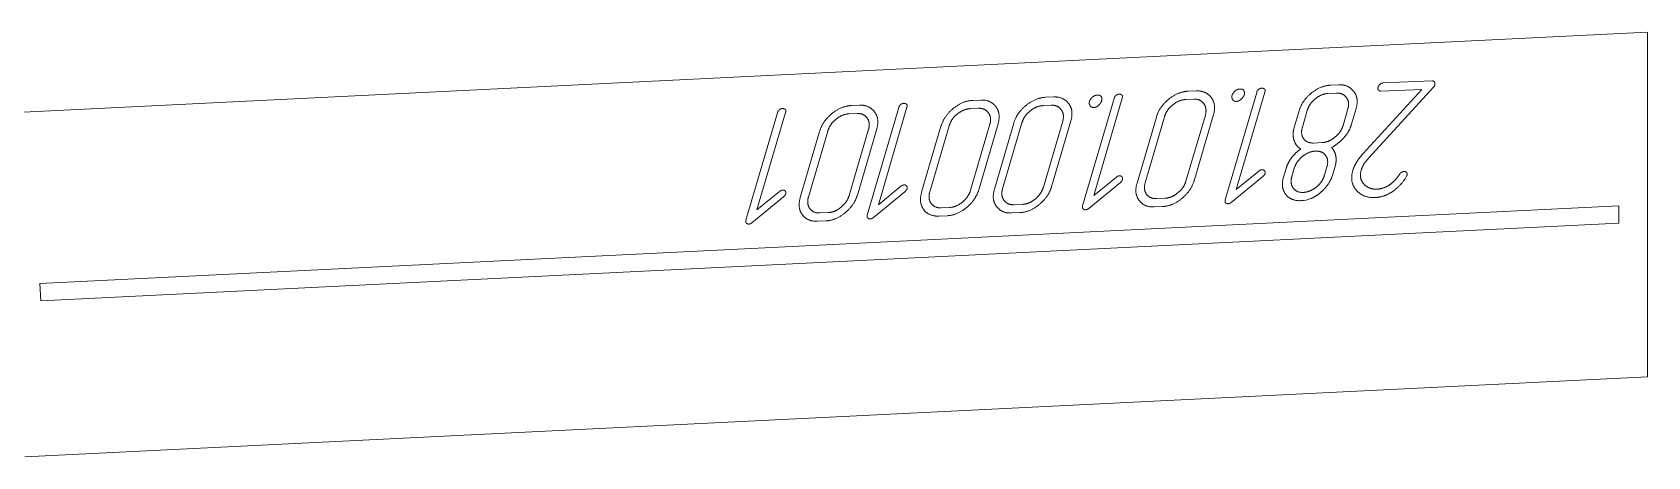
# Model space of a CAD drawing. Header units: millimetres. Extents: x 0 to 859, y 0 to 2520.
# Drawn here: x 577.2 to 858.7, y 2.6 to 76.6 of the extents above; entities that cross this region are included whole.
import ezdxf

# ---------------------------------------------------------------- set-up
doc = ezdxf.new("R2010")
doc.units = ezdxf.units.MM
doc.linetypes.add('K5LT_BASIC', pattern=[0])
doc.layers.add('Engraving', color=7, linetype='Continuous')

msp = doc.modelspace()

# ---------------------------------------------------------------- linework, layer by layer
at = {"color": 143, "linetype": 'K5LT_BASIC', "lineweight": 15, "true_color": 0x33acca}
for p, q in [((574.42, 62.56), (858.68, 76.55)), ((858.68, 76.55), (858.68, 43.51)), ((858.68, 43.51), (858.68, 16.48)), ((858.68, 16.48), (575.82, 2.56))]:
    msp.add_line(p, q, dxfattribs=at)
at = {"layer": 'Engraving', "color": 143, "linetype": 'K5LT_BASIC', "lineweight": 15, "true_color": 0x33acca}
for p, q in [((821.1, 68.08), (812.61, 67.72)), ((755.17, 65.28), (753.75, 65.22)), ((765.69, 65.02), (760.2, 46.29)), ((762.13, 48.08), (767.11, 65.08)), ((779.59, 64.89), (778.17, 64.83)), ((780.01, 66.34), (778.59, 66.28)), ((790.54, 66.07), (785.05, 47.35)), ((786.98, 49.14), (791.96, 66.13)), ((804.44, 65.95), (803.02, 65.89)), ((804.86, 67.39), (803.44, 67.33)), ((819.34, 66.58), (809.11, 55.44)), ((810.07, 54.69), (821.37, 66.99)), ((812.19, 66.28), (819.34, 66.58)), ((707.01, 62.52), (701.52, 43.79)), ((703.45, 45.58), (708.43, 62.58)), ((720.91, 62.4), (719.49, 62.34)), ((721.33, 63.84), (719.91, 63.78)), ((728.15, 63.42), (722.67, 44.69)), ((724.6, 46.48), (729.58, 63.48)), ((742.05, 63.3), (740.63, 63.24)), ((742.48, 64.74), (741.06, 64.68)), ((754.74, 63.84), (753.32, 63.77)), ((778.21, 50.61), (781.59, 62.13)), ((779.63, 50.67), (783.01, 62.2)), ((797.92, 62.83), (797.07, 59.95)), ((799.34, 62.89), (798.5, 60.01)), ((805.59, 60.31), (806.43, 63.19)), ((807.01, 60.37), (807.86, 63.25)), ((714.37, 59.27), (710.99, 47.75)), ((715.79, 59.33), (712.41, 47.81)), ((719.52, 48.12), (722.9, 59.64)), ((720.95, 48.17), (724.32, 59.7)), ((735.52, 60.17), (732.14, 48.65)), ((736.94, 60.23), (733.56, 48.71)), ((740.67, 49.02), (744.05, 60.54)), ((742.09, 49.07), (745.47, 60.6)), ((748.2, 60.71), (744.83, 49.19)), ((749.63, 60.77), (746.25, 49.25)), ((753.36, 49.56), (756.74, 61.08)), ((754.78, 49.61), (758.16, 61.14)), ((773.05, 61.77), (769.68, 50.25)), ((774.47, 61.83), (771.1, 50.31)), ((800.49, 57.25), (801.91, 57.32)), ((809.24, 53.6), (809.6, 54.11)), ((809.6, 54.11), (810.07, 54.69)), ((766.08, 51.31), (762.13, 48.08)), ((786.11, 46.89), (791.63, 51.4)), ((790.93, 52.36), (786.98, 49.14)), ((795.11, 50.88), (795.05, 50.42)), ((795.24, 51.32), (795.11, 50.88)), ((795.67, 52.79), (795.24, 51.32)), ((797.1, 52.85), (796.67, 51.39)), ((802.35, 51.63), (802.78, 53.1)), ((803.76, 51.67), (804.19, 53.15)), ((816.62, 51.35), (816.73, 51.61)), ((707.39, 48.81), (703.45, 45.58)), ((723.73, 44.24), (729.24, 48.74)), ((728.54, 49.71), (724.6, 46.48)), ((761.26, 45.84), (766.78, 50.34)), ((795.05, 50.42), (795.04, 49.66)), ((853.68, 46.27), (578.49, 32.73)), ((702.58, 43.34), (708.09, 47.84)), ((714.42, 45.05), (715.84, 45.11)), ((735.57, 45.95), (736.99, 46.01)), ((747.84, 45.05), (749.26, 45.11)), ((748.26, 46.49), (749.68, 46.55)), ((772.68, 46.11), (774.1, 46.17)), ((773.11, 47.55), (774.53, 47.61)), ((798.25, 47.2), (798.7, 47.22)), ((798.7, 47.22), (799.17, 47.31)), ((799.17, 47.31), (799.99, 47.56)), ((853.68, 46.27), (853.68, 43.27)), ((578.63, 29.73), (853.68, 43.27)), ((714, 43.61), (715.42, 43.67)), ((735.15, 44.51), (736.57, 44.57)), ((578.49, 32.73), (578.63, 29.73))]:
    msp.add_line(p, q, dxfattribs=at)
for points in [[(812.61, 67.72), (812.27, 67.71), (812.02, 67.47)], [(821.53, 67.87), (821.35, 68.09), (821.1, 68.08)], [(821.57, 67.34), (821.65, 67.64), (821.53, 67.87)], [(753.75, 65.22), (751.97, 65.14), (750.35, 63.81)], [(757.75, 64.15), (756.8, 65.35), (755.17, 65.28)], [(761.88, 65.22), (761.5, 64.86), (761.39, 64.48)], [(762.77, 65.6), (762.26, 65.58), (761.88, 65.22)], [(763.46, 65.33), (763.27, 65.62), (762.77, 65.6)], [(763.52, 64.57), (763.64, 65), (763.46, 65.33)], [(766.05, 65.57), (765.79, 65.36), (765.69, 65.02)], [(766.61, 65.77), (766.3, 65.75), (766.05, 65.57)], [(767.06, 65.61), (766.74, 65.77), (766.61, 65.77)], [(767.11, 65.08), (767.22, 65.45), (767.06, 65.61)], [(775.2, 64.87), (773.57, 63.54), (773.05, 61.77)], [(778.59, 66.28), (776.82, 66.2), (775.2, 64.87)], [(778.17, 64.83), (777.02, 64.78), (775.93, 63.93)], [(781.32, 64.12), (780.71, 64.94), (779.59, 64.89)], [(782.59, 65.21), (781.65, 66.4), (780.01, 66.34)], [(783.01, 62.2), (783.54, 64.01), (782.59, 65.21)], [(786.24, 65.53), (786.12, 65.14), (786.36, 64.81)], [(786.73, 66.28), (786.35, 65.92), (786.24, 65.53)], [(786.36, 64.81), (786.6, 64.48), (786.98, 64.5)], [(787.62, 66.66), (787.11, 66.64), (786.73, 66.28)], [(786.98, 64.5), (787.51, 64.52), (787.9, 64.95)], [(788.31, 66.39), (788.11, 66.68), (787.62, 66.66)], [(787.9, 64.95), (788.29, 65.38), (788.37, 65.62)], [(788.37, 65.62), (788.49, 66.06), (788.31, 66.39)], [(790.9, 66.63), (790.64, 66.42), (790.54, 66.07)], [(791.46, 66.82), (791.15, 66.81), (790.9, 66.63)], [(791.91, 66.67), (791.59, 66.83), (791.46, 66.82)], [(791.96, 66.13), (792.07, 66.51), (791.91, 66.67)], [(800.06, 65.94), (798.44, 64.63), (797.92, 62.83)], [(800.76, 64.97), (799.69, 64.1), (799.34, 62.89)], [(803.44, 67.33), (801.67, 67.26), (800.06, 65.94)], [(803.02, 65.89), (801.83, 65.84), (800.76, 64.97)], [(806.17, 65.18), (805.56, 66), (804.44, 65.95)], [(807.44, 66.27), (806.5, 67.46), (804.86, 67.39)], [(806.43, 63.19), (806.78, 64.36), (806.17, 65.18)], [(807.86, 63.25), (808.39, 65.07), (807.44, 66.27)], [(811.69, 66.97), (811.61, 66.71), (811.77, 66.49)], [(812.02, 67.47), (811.76, 67.23), (811.69, 66.97)], [(811.77, 66.49), (811.93, 66.27), (812.19, 66.28)], [(821.37, 66.99), (821.51, 67.13), (821.57, 67.34)], [(707.37, 63.07), (707.11, 62.86), (707.01, 62.52)], [(707.93, 63.27), (707.62, 63.26), (707.37, 63.07)], [(708.38, 63.12), (708.06, 63.27), (707.93, 63.27)], [(708.43, 62.58), (708.54, 62.95), (708.38, 63.12)], [(716.51, 62.37), (714.89, 61.05), (714.37, 59.27)], [(719.91, 63.78), (718.13, 63.7), (716.51, 62.37)], [(719.49, 62.34), (718.34, 62.29), (717.25, 61.43)], [(722.64, 61.62), (722.03, 62.44), (720.91, 62.4)], [(723.91, 62.71), (722.96, 63.91), (721.33, 63.84)], [(724.32, 59.7), (724.86, 61.51), (723.91, 62.71)], [(728.51, 63.97), (728.26, 63.76), (728.15, 63.42)], [(729.08, 64.17), (728.76, 64.16), (728.51, 63.97)], [(729.52, 64.02), (729.21, 64.17), (729.08, 64.17)], [(729.58, 63.48), (729.69, 63.85), (729.52, 64.02)], [(737.66, 63.27), (736.04, 61.95), (735.52, 60.17)], [(738.39, 62.33), (737.3, 61.47), (736.94, 60.23)], [(741.06, 64.68), (739.28, 64.6), (737.66, 63.27)], [(740.63, 63.24), (739.48, 63.19), (738.39, 62.33)], [(743.78, 62.52), (743.18, 63.34), (742.05, 63.3)], [(745.06, 63.61), (744.11, 64.81), (742.48, 64.74)], [(744.05, 60.54), (744.39, 61.7), (743.78, 62.52)], [(745.47, 60.6), (746, 62.41), (745.06, 63.61)], [(750.35, 63.81), (748.72, 62.49), (748.2, 60.71)], [(751.08, 62.87), (749.99, 62.01), (749.63, 60.77)], [(753.32, 63.77), (752.17, 63.73), (751.08, 62.87)], [(756.47, 63.06), (755.86, 63.88), (754.74, 63.84)], [(756.74, 61.08), (757.08, 62.24), (756.47, 63.06)], [(758.16, 61.14), (758.69, 62.95), (757.75, 64.15)], [(761.39, 64.48), (761.27, 64.09), (761.51, 63.76)], [(761.51, 63.76), (761.75, 63.42), (762.14, 63.44)], [(762.14, 63.44), (762.66, 63.46), (763.05, 63.89)], [(763.05, 63.89), (763.45, 64.32), (763.52, 64.57)], [(775.93, 63.93), (774.84, 63.07), (774.47, 61.83)], [(781.59, 62.13), (781.93, 63.3), (781.32, 64.12)], [(717.25, 61.43), (716.15, 60.57), (715.79, 59.33)], [(722.9, 59.64), (723.24, 60.8), (722.64, 61.62)], [(797.07, 59.95), (796.72, 58.74), (797.06, 57.69)], [(798.5, 60.01), (798.15, 58.82), (798.71, 58.01)], [(804.16, 58.24), (805.24, 59.12), (805.59, 60.31)], [(805.8, 58.23), (806.69, 59.27), (807.01, 60.37)], [(797.06, 57.69), (797.41, 56.65), (798.23, 56.21)], [(798.71, 58.01), (799.28, 57.2), (800.49, 57.25)], [(801.91, 57.32), (803.09, 57.37), (804.16, 58.24)], [(803.6, 56.45), (804.9, 57.2), (805.8, 58.23)], [(804.32, 55.02), (804.15, 55.87), (803.6, 56.45)], [(796.61, 54.67), (795.98, 53.84), (795.67, 52.79)], [(798.23, 56.21), (797.24, 55.5), (796.61, 54.67)], [(798.55, 54.94), (797.46, 54.08), (797.1, 52.85)], [(800.79, 55.84), (799.64, 55.79), (798.55, 54.94)], [(802.55, 55.09), (801.97, 55.89), (800.79, 55.84)], [(802.78, 53.1), (803.13, 54.29), (802.55, 55.09)], [(804.19, 53.15), (804.5, 54.17), (804.32, 55.02)], [(807.91, 53.85), (807.5, 53.17), (807.29, 52.46)], [(809.11, 55.44), (808.32, 54.54), (807.91, 53.85)], [(808.76, 52.53), (808.92, 53.07), (809.24, 53.6)], [(766.62, 51.54), (766.36, 51.53), (766.08, 51.31)], [(767.07, 51.35), (766.92, 51.55), (766.62, 51.54)], [(766.78, 50.34), (767.1, 50.72), (767.13, 50.84)], [(767.13, 50.84), (767.22, 51.14), (767.07, 51.35)], [(791.47, 52.6), (791.2, 52.59), (790.93, 52.36)], [(791.92, 52.4), (791.77, 52.61), (791.47, 52.6)], [(791.63, 51.4), (791.95, 51.78), (791.98, 51.9)], [(791.98, 51.9), (792.07, 52.2), (791.92, 52.4)], [(796.67, 51.39), (796.32, 50.19), (796.9, 49.39)], [(800.91, 49.55), (801.99, 50.42), (802.35, 51.63)], [(801.63, 48.57), (803.28, 50.01), (803.76, 51.67)], [(807.29, 52.46), (806.69, 50.4), (807.93, 48.99)], [(809.2, 50.11), (808.33, 51.07), (808.76, 52.53)], [(815.42, 51.78), (814.51, 50.42), (813.5, 49.83)], [(813.98, 48.64), (815.5, 49.57), (816.62, 51.35)], [(815.77, 52.14), (815.58, 52.02), (815.42, 51.78)], [(816.2, 52.29), (815.95, 52.23), (815.77, 52.14)], [(816.66, 52.11), (816.5, 52.3), (816.2, 52.29)], [(816.73, 51.61), (816.83, 51.93), (816.66, 52.11)], [(707.94, 49.04), (707.67, 49.03), (707.39, 48.81)], [(708.39, 48.85), (708.24, 49.06), (707.94, 49.04)], [(708.09, 47.84), (708.42, 48.23), (708.45, 48.34)], [(708.45, 48.34), (708.54, 48.64), (708.39, 48.85)], [(718.1, 46.04), (719.17, 46.92), (719.52, 48.12)], [(718.82, 45.1), (720.44, 46.45), (720.95, 48.17)], [(729.09, 49.94), (728.82, 49.93), (728.54, 49.71)], [(729.54, 49.75), (729.39, 49.96), (729.09, 49.94)], [(729.24, 48.74), (729.56, 49.13), (729.6, 49.24)], [(729.6, 49.24), (729.69, 49.54), (729.54, 49.75)], [(732.14, 48.65), (731.61, 46.85), (732.51, 45.64)], [(733.56, 48.71), (733.22, 47.53), (733.8, 46.72)], [(739.25, 46.94), (740.32, 47.82), (740.67, 49.02)], [(739.97, 46), (741.59, 47.35), (742.09, 49.07)], [(744.83, 49.19), (744.3, 47.39), (745.19, 46.18)], [(746.25, 49.25), (745.9, 48.07), (746.49, 47.26)], [(751.93, 47.48), (753.01, 48.36), (753.36, 49.56)], [(752.66, 46.54), (754.28, 47.89), (754.78, 49.61)], [(769.68, 50.25), (769.15, 48.45), (770.04, 47.24)], [(771.1, 50.31), (770.75, 49.13), (771.34, 48.32)], [(771.34, 48.32), (771.93, 47.5), (773.11, 47.55)], [(774.53, 47.61), (775.7, 47.66), (776.78, 48.54)], [(776.78, 48.54), (777.86, 49.42), (778.21, 50.61)], [(777.51, 47.59), (779.12, 48.94), (779.63, 50.67)], [(795.04, 49.66), (795.13, 48.9), (795.58, 48.32)], [(795.58, 48.32), (796.5, 47.12), (798.25, 47.2)], [(796.9, 49.39), (797.47, 48.59), (798.65, 48.64)], [(798.65, 48.64), (799.83, 48.69), (800.91, 49.55)], [(799.99, 47.56), (800.82, 47.91), (801.63, 48.57)], [(807.93, 48.99), (809.12, 47.65), (811.15, 47.74)], [(810.19, 49.42), (809.58, 49.67), (809.2, 50.11)], [(811.51, 49.2), (810.8, 49.17), (810.19, 49.42)], [(811.15, 47.74), (812.63, 47.8), (813.98, 48.64)], [(813.5, 49.83), (812.49, 49.24), (811.51, 49.2)], [(710.99, 47.75), (710.46, 45.95), (711.36, 44.74)], [(712.41, 47.81), (712.07, 46.63), (712.66, 45.82)], [(712.66, 45.82), (713.24, 45), (714.42, 45.05)], [(715.42, 43.67), (717.21, 43.75), (718.82, 45.1)], [(715.84, 45.11), (717.02, 45.16), (718.1, 46.04)], [(732.51, 45.64), (733.4, 44.44), (735.15, 44.51)], [(733.8, 46.72), (734.39, 45.9), (735.57, 45.95)], [(736.57, 44.57), (738.36, 44.65), (739.97, 46)], [(736.99, 46.01), (738.17, 46.06), (739.25, 46.94)], [(745.19, 46.18), (746.09, 44.98), (747.84, 45.05)], [(746.49, 47.26), (747.08, 46.44), (748.26, 46.49)], [(749.26, 45.11), (751.05, 45.19), (752.66, 46.54)], [(749.68, 46.55), (750.86, 46.6), (751.93, 47.48)], [(760.2, 46.29), (760.11, 45.97), (760.27, 45.79)], [(760.27, 45.79), (760.44, 45.6), (760.72, 45.61)], [(760.72, 45.61), (761.01, 45.63), (761.26, 45.84)], [(770.04, 47.24), (770.94, 46.03), (772.68, 46.11)], [(774.1, 46.17), (775.89, 46.25), (777.51, 47.59)], [(785.05, 47.35), (784.96, 47.03), (785.12, 46.84)], [(785.12, 46.84), (785.29, 46.66), (785.57, 46.67)], [(785.57, 46.67), (785.85, 46.68), (786.11, 46.89)], [(701.52, 43.79), (701.43, 43.48), (701.59, 43.29)], [(701.59, 43.29), (701.75, 43.11), (702.04, 43.12)], [(702.04, 43.12), (702.32, 43.13), (702.58, 43.34)], [(711.36, 44.74), (712.25, 43.54), (714, 43.61)], [(722.67, 44.69), (722.57, 44.38), (722.74, 44.19)], [(722.74, 44.19), (722.9, 44.01), (723.18, 44.02)], [(723.18, 44.02), (723.47, 44.03), (723.73, 44.24)]]:
    msp.add_open_spline(points, degree=2, dxfattribs=at)

doc.saveas('drawing.dxf')
